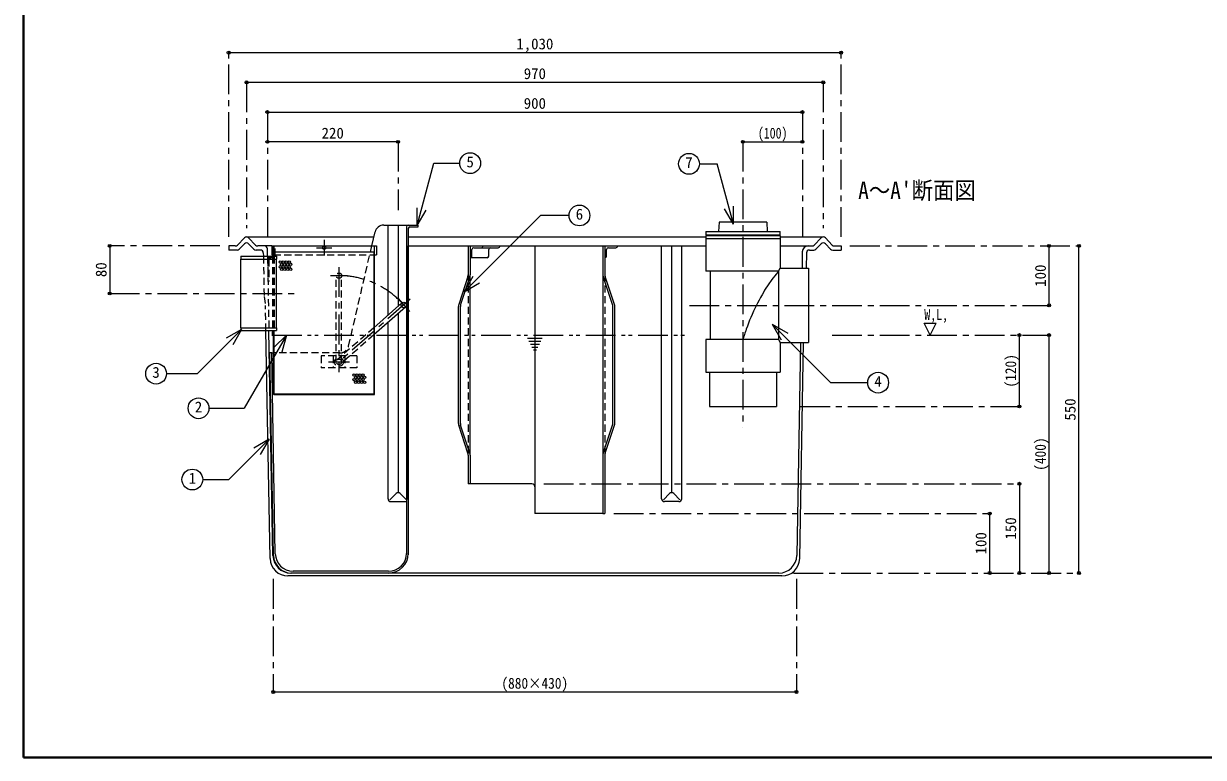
# Model space of a CAD drawing. Units: millimetres at full size, sheet at 1:10. Extents: x -2039 to 2011, y -1414 to 1396.
# Drawn here: x -2039 to -54, y -1414 to -181 of the extents above; entities that cross this region are included whole.
import ezdxf
from ezdxf.enums import TextEntityAlignment as Align

# ---------------------------------------------------------------- set-up
doc = ezdxf.new("R2010")
doc.units = ezdxf.units.MM
doc.header["$LTSCALE"] = 10
doc.header["$PDMODE"] = 32
doc.header["$PDSIZE"] = 5
for name, pattern in [('CHAIN1', [8, 5, -1, 1, -1]), ('DASHED1', [1.8, 1.2, -0.6]), ('DOUBLE_CHAIN1', [8.8, 5, -1, 0.6, -0.6, 0.6, -1])]:
    doc.linetypes.add(name, pattern=pattern)
doc.layers.add('0-0_ﾚｲﾔ1', color=4, linetype='Continuous', lineweight=9)
doc.styles.add('ＭＳ ゴシック', font='')
doc.styles.get('ＭＳ ゴシック').set_extended_font_data('MS Gothic')

msp = doc.modelspace()

# ---------------------------------------------------------------- linework, layer by layer
at = {"layer": '0-0_ﾚｲﾔ1', "color": 1, "lineweight": 40}
for p, q in [((-2038.77, -1414.45), (-2038.77, 1395.55)), ((2011.23, -1414.45), (-2038.77, -1414.45))]:
    msp.add_line(p, q, dxfattribs=at)
at = {"layer": '0-0_ﾚｲﾔ1'}
for p, q in [((-1693.77, -229.45), (-663.77, -229.45)), ((-693.77, -279.45), (-1663.77, -279.45)), ((-1628.77, -329.45), (-728.77, -329.45)), ((-1408.77, -379.45), (-1628.77, -379.45)), ((-828.77, -379.45), (-728.77, -379.45)), ((-1452.97, -554.45), (-1447.53, -531.05)), ((-1432.92, -519.45), (-1391.83, -519.45)), ((-1425.77, -671.01), (-1425.77, -519.45)), ((-1408.77, -519.45), (-1408.77, -656.09)), ((-1893.77, -554.45), (-1893.77, -634.45)), ((-1663.77, -539.45), (-1449.48, -539.45)), ((-1621.27, -554.45), (-1633.68, -554.45)), ((-1391.9, -539.45), (-891.27, -539.45)), ((-1391.9, -554.45), (-1290.92, -554.45)), ((-1391.77, -979.45), (-1391.77, -554.45)), ((-1178.77, -554.45), (-1178.77, -959.45)), ((-1039.36, -554.45), (-891.27, -554.45)), ((-965.77, -979.45), (-965.77, -554.45)), ((-948.77, -554.45), (-948.77, -969.45)), ((-931.77, -979.45), (-931.77, -554.45)), ((-766.27, -539.45), (-693.77, -539.45)), ((-766.27, -554.45), (-718.95, -554.45)), ((-313.77, -654.45), (-313.77, -554.45)), ((-263.77, -1104.45), (-263.77, -554.45)), ((-1408.77, -668.07), (-1408.77, -969.45)), ((-1425.77, -979.45), (-1425.77, -682.99)), ((-363.77, -824.45), (-363.77, -704.45)), ((-313.77, -1104.45), (-313.77, -704.45)), ((-1621.5, -734.45), (-1619.77, -734.45)), ((-1422.56, -981.26), (-1412.28, -970.89)), ((-1394.98, -981.26), (-1405.26, -970.89)), ((-962.56, -981.26), (-952.28, -970.89)), ((-934.98, -981.26), (-945.26, -970.89)), ((-363.77, -954.45), (-363.77, -1104.45)), ((-1420.77, -984.45), (-1396.77, -984.45)), ((-936.77, -984.45), (-960.77, -984.45)), ((-413.77, -1104.45), (-413.77, -1004.45)), ((-1618.77, -1304.45), (-738.77, -1304.45))]:
    msp.add_line(p, q, dxfattribs=at)
at = {"layer": '0-0_ﾚｲﾔ1', "linetype": 'CHAIN1'}
for p, q in [((-1693.77, -539.45), (-1693.77, -229.45)), ((-663.77, -539.45), (-663.77, -229.45)), ((-1663.77, -279.45), (-1663.77, -524.45)), ((-693.77, -279.45), (-693.77, -524.45)), ((-1628.77, -329.45), (-1628.77, -539.45)), ((-728.77, -329.45), (-728.77, -539.45)), ((-1408.77, -379.45), (-1408.77, -494.45)), ((-828.77, -379.45), (-828.77, -859.45)), ((-1708.77, -554.45), (-1893.77, -554.45)), ((-1533.27, -544.45), (-1533.27, -570.45)), ((-648.77, -554.45), (-263.77, -554.45)), ((-1546.27, -557.45), (-1520.27, -557.45)), ((-1508.3, -589.95), (-1508.3, -766.95)), ((-1522.8, -604.45), (-1493.8, -604.45)), ((-1893.77, -634.45), (-1578.14, -634.45)), ((-1388.43, -644.22), (-1508.3, -749.45)), ((-1408.89, -642.89), (-1389.76, -664.69)), ((-918.77, -654.45), (-313.77, -654.45)), ((-678.77, -704.45), (-313.77, -704.45)), ((-1525.8, -749.45), (-1490.8, -749.45)), ((-732.27, -824.45), (-363.77, -824.45)), ((-1163.77, -954.45), (-363.77, -954.45)), ((-1046.04, -1004.45), (-413.77, -1004.45)), ((-743.77, -1104.45), (-263.77, -1104.45)), ((-1618.77, -1114.45), (-1618.77, -1304.45)), ((-738.77, -1114.45), (-738.77, -1304.45))]:
    msp.add_line(p, q, dxfattribs=at)
at = {"layer": '0-0_ﾚｲﾔ1', "color": 7, "lineweight": 18}
for p, q in [((-902.06, -416.4), (-871.92, -416.4)), ((-844.72, -517.89), (-871.92, -416.4)), ((-1376.76, -520.21), (-1376.76, -490.21)), ((-1376.76, -520.21), (-1361.76, -494.23)), ((-844.72, -517.89), (-859.72, -491.91)), ((-844.72, -517.89), (-844.72, -487.89)), ((-1297.71, -631.39), (-1169.55, -503.23)), ((-1121.28, -503.23), (-1169.55, -503.23)), ((-1618.27, -554.45), (-1448.27, -554.45)), ((-1265.75, -554.45), (-1064.37, -554.45)), ((-1620.27, -571.95), (-1620.27, -569.45)), ((-1618.27, -564.45), (-1617.27, -564.45)), ((-1618.27, -571.95), (-1618.27, -569.45)), ((-1617.27, -564.45), (-1449.27, -564.45)), ((-1617.27, -571.95), (-1617.27, -564.45)), ((-1259.26, -574.45), (-1287.62, -574.45)), ((-1268.75, -557.45), (-1240.39, -557.45)), ((-1256.26, -571.45), (-1256.26, -560.45)), ((-1673.14, -691.95), (-1673.14, -576.95)), ((-1613.14, -691.95), (-1613.14, -576.95)), ((-1297.71, -631.39), (-1282.71, -605.41)), ((-1287.62, -906.05), (-1287.62, -602.84)), ((-1064.37, -602.83), (-1064.37, -906.07)), ((-1297.71, -631.39), (-1271.73, -616.39)), ((-1402.3, -650.41), (-1449.77, -692.08)), ((-1396.36, -657.17), (-1449.77, -704.06)), ((-779.45, -686.15), (-764.45, -712.13)), ((-779.45, -686.15), (-753.47, -701.15)), ((-523.77, -684.45), (-503.77, -684.45)), ((-513.77, -704.45), (-523.77, -684.45)), ((-513.77, -704.45), (-503.77, -684.45)), ((-1672.04, -694.75), (-1746.51, -769.22)), ((-1672.04, -694.75), (-1698.02, -709.75)), ((-1672.04, -694.75), (-1687.04, -720.73)), ((-1596.59, -704.27), (-1667.71, -827.45)), ((-1620.27, -696.95), (-1620.27, -698.95)), ((-1618.27, -698.95), (-1618.27, -696.95)), ((-1596.59, -704.27), (-1617.8, -725.49)), ((-1617.27, -700.95), (-1617.27, -696.95)), ((-1596.59, -704.27), (-1604.35, -733.25)), ((-1618.3, -1074.99), (-1624.5, -734.45)), ((-1621.5, -734.45), (-1624.5, -734.45)), ((-1615.36, -1071.99), (-1621.5, -734.45)), ((-1798.44, -769.22), (-1746.51, -769.22)), ((-1727.02, -827.45), (-1667.71, -827.45)), ((-1625.75, -879.43), (-1693.64, -947.32)), ((-1625.75, -879.43), (-1651.73, -894.43)), ((-1625.75, -879.43), (-1640.75, -905.41)), ((-1737.48, -947.32), (-1693.64, -947.32)), ((-1183.77, -954.45), (-1287.62, -954.45)), ((-1178.77, -959.45), (-1178.77, -1004.45)), ((-1064.37, -1004.45), (-1178.77, -1004.45)), ((-1424.83, -1101.45), (-1585.36, -1101.45))]:
    msp.add_line(p, q, dxfattribs=at)
at = {"layer": '0-0_ﾚｲﾔ1', "color": 5, "lineweight": 25}
for p, q in [((-868.77, -514.45), (-869.77, -530.45)), ((-788.77, -514.45), (-868.77, -514.45)), ((-788.77, -514.45), (-787.77, -530.45)), ((-1394.83, -522.45), (-1394.83, -1071.45)), ((-1391.9, -525.45), (-1391.9, -1073.61)), ((-1391.83, -519.45), (-1374.83, -519.45)), ((-1388.9, -522.45), (-1374.83, -522.45)), ((-1374.83, -522.45), (-1374.83, -519.45)), ((-891.27, -530.45), (-891.27, -535.95)), ((-891.27, -530.45), (-766.27, -530.45)), ((-766.27, -535.95), (-766.27, -530.45)), ((-1679.09, -552.95), (-1667.34, -540.95)), ((-1676.14, -559.95), (-1667.34, -550.96)), ((-1648.45, -552.95), (-1660.2, -540.95)), ((-1651.39, -559.95), (-1660.2, -550.96)), ((-1633.68, -554.45), (-1644.88, -554.45)), ((-1621.27, -554.45), (-1618.27, -554.45)), ((-1621.27, -554.45), (-1621.27, -569.45)), ((-1618.27, -569.45), (-1618.27, -554.45)), ((-1448.27, -554.45), (-1445.27, -554.45)), ((-1448.27, -803.45), (-1448.27, -554.45)), ((-1445.27, -554.45), (-1445.27, -569.45)), ((-1290.92, -554.45), (-1290.92, -602.84)), ((-1290.92, -554.45), (-1265.75, -554.45)), ((-1287.62, -554.45), (-1287.62, -602.84)), ((-1064.37, -554.45), (-1039.36, -554.45)), ((-1064.37, -554.45), (-1064.37, -602.83)), ((-1061.04, -554.45), (-1061.04, -602.83)), ((-891.27, -535.95), (-766.27, -535.95)), ((-891.27, -536.95), (-891.27, -596.95)), ((-891.27, -541.95), (-766.27, -541.95)), ((-718.95, -554.45), (-712.66, -554.45)), ((-709.09, -552.95), (-697.34, -540.95)), ((-706.14, -559.95), (-697.34, -550.96)), ((-678.45, -552.95), (-690.2, -540.95)), ((-681.39, -559.95), (-690.2, -550.96)), ((-674.88, -554.45), (-663.77, -554.45)), ((-663.77, -554.45), (-663.77, -561.45)), ((-1679.72, -561.45), (-1693.77, -561.45)), ((-1673.14, -571.95), (-1613.14, -571.95)), ((-1673.14, -571.95), (-1673.14, -576.95)), ((-1640.55, -561.45), (-1647.82, -561.45)), ((-1635.55, -566.36), (-1635.45, -571.95)), ((-1628.45, -571.95), (-1628.68, -559.36)), ((-1621.27, -569.45), (-1618.27, -569.45)), ((-1613.14, -571.95), (-1613.14, -576.95)), ((-1449.27, -564.45), (-1448.27, -564.45)), ((-1449.27, -802.95), (-1449.27, -564.45)), ((-1448.27, -569.45), (-1445.27, -569.45)), ((-1284.62, -571.45), (-1284.62, -560.45)), ((-1281.62, -557.45), (-1268.75, -557.45)), ((-1058.04, -571.45), (-1058.04, -560.45)), ((-1055.04, -557.45), (-1042.36, -557.45)), ((-728.95, -564.27), (-729.45, -591.95)), ((-721.98, -566.36), (-722.45, -591.95)), ((-716.99, -561.45), (-709.72, -561.45)), ((-677.82, -561.45), (-663.77, -561.45)), ((-1673.14, -576.95), (-1613.14, -576.95)), ((-718.77, -591.95), (-718.77, -716.95)), ((-1291.42, -605.97), (-1306.9, -652.92)), ((-1288.13, -605.97), (-1303.6, -652.92)), ((-1048.23, -652.91), (-1063.86, -605.99)), ((-1044.9, -652.91), (-1060.53, -605.99)), ((-768.77, -596.95), (-891.27, -596.95)), ((-883.77, -596.95), (-883.77, -711.95)), ((-768.77, -596.95), (-768.77, -711.95)), ((-1307.4, -852.84), (-1307.4, -656.05)), ((-1304.11, -852.84), (-1304.11, -656.05)), ((-1047.72, -852.83), (-1047.72, -656.07)), ((-1044.39, -852.83), (-1044.39, -656.07)), ((-1673.14, -691.95), (-1613.14, -691.95)), ((-1673.14, -691.95), (-1673.14, -696.95)), ((-1613.14, -691.95), (-1613.14, -696.95)), ((-1673.14, -696.95), (-1613.14, -696.95)), ((-1624.21, -1079.99), (-1631.18, -696.95)), ((-1619.3, -1074.99), (-1626.18, -696.95)), ((-1620.27, -703.95), (-1620.27, -698.95)), ((-1620.27, -698.95), (-1618.27, -698.95)), ((-1620.27, -703.95), (-1618.27, -703.95)), ((-1618.27, -803.45), (-1618.27, -698.95)), ((-1617.27, -700.95), (-1618.27, -700.95)), ((-1617.27, -802.95), (-1617.27, -700.95)), ((-891.27, -711.95), (-891.27, -766.95)), ((-768.77, -711.95), (-891.27, -711.95)), ((-768.77, -711.95), (-766.27, -716.95)), ((-766.27, -716.95), (-766.27, -766.95)), ((-766.27, -716.95), (-718.77, -716.95)), ((-731.72, -716.95), (-738.23, -1074.99)), ((-733.32, -1079.99), (-726.72, -716.95)), ((-891.27, -766.95), (-766.27, -766.95)), ((-772.27, -766.95), (-772.27, -824.45)), ((-1617.27, -804.45), (-1449.27, -804.45)), ((-1449.77, -803.45), (-1616.77, -803.45)), ((-1291.42, -902.92), (-1306.9, -855.97)), ((-1288.13, -902.92), (-1303.6, -855.97)), ((-1063.86, -902.91), (-1048.23, -855.99)), ((-1060.53, -902.91), (-1044.9, -855.99)), ((-1290.92, -906.05), (-1290.92, -954.45)), ((-1064.37, -906.07), (-1064.37, -1004.45)), ((-1061.04, -906.07), (-1061.04, -1004.45)), ((-1064.37, -1004.45), (-1061.04, -1004.45)), ((-763.32, -1109.45), (-1594.22, -1109.45)), ((-768.23, -1104.45), (-1589.31, -1104.45))]:
    msp.add_line(p, q, dxfattribs=at)
at = {"layer": '0-0_ﾚｲﾔ1', "linetype": 'DASHED1'}
for p, q in [((-1617.27, -564.45), (-1617.27, -554.45)), ((-1615.77, -570.84), (-1615.77, -554.45)), ((-1492.13, -722.85), (-1452.97, -554.45)), ((-1628.45, -571.95), (-1626.18, -696.95)), ((-1625.36, -573.91), (-1618.43, -572.3)), ((-1618.09, -573.76), (-1625.02, -575.37)), ((-1620.27, -571.95), (-1620.27, -696.95)), ((-1618.27, -569.45), (-1448.27, -569.45)), ((-1618.27, -571.95), (-1618.27, -696.95)), ((-1617.27, -571.95), (-1617.27, -696.95)), ((-1627.68, -576.83), (-1627.68, -614.45)), ((-1626.18, -576.83), (-1626.18, -614.45)), ((-1627.68, -614.45), (-1626.18, -614.45)), ((-1512.8, -749.45), (-1512.8, -604.45)), ((-1503.8, -749.45), (-1503.8, -604.45)), ((-1290.92, -602.84), (-1290.92, -906.05)), ((-1061.04, -602.83), (-1061.04, -906.07)), ((-1631.18, -696.95), (-1631.95, -654.45)), ((-1449.77, -692.08), (-1511.27, -746.07)), ((-1449.77, -704.06), (-1505.33, -752.83)), ((-1506.74, -734.45), (-1619.77, -734.45)), ((-1538.3, -739.45), (-1538.3, -759.45)), ((-1478.3, -739.45), (-1538.3, -739.45)), ((-1518.3, -739.45), (-1518.3, -759.45)), ((-1498.3, -739.45), (-1498.3, -759.45)), ((-1478.3, -739.45), (-1478.3, -759.45)), ((-1478.3, -759.45), (-1538.3, -759.45))]:
    msp.add_line(p, q, dxfattribs=at)
at = {"layer": '0-0_ﾚｲﾔ1', "linetype": 'DOUBLE_CHAIN1'}
for p, q in [((-1621.04, -704.45), (-918.77, -704.45)), ((-1191.27, -709.45), (-1166.27, -709.45)), ((-1188.77, -714.45), (-1168.77, -714.45)), ((-1186.27, -719.45), (-1171.27, -719.45)), ((-1183.77, -724.45), (-1173.77, -724.45)), ((-1181.27, -729.45), (-1176.27, -729.45))]:
    msp.add_line(p, q, dxfattribs=at)
at = {"layer": '0-0_ﾚｲﾔ1', "color": 7, "lineweight": 18}
for points in [[(-1376.76, -520.21), (-1348.67, -415.36), (-1305.15, -415.36)], [(-779.45, -686.15), (-681.24, -784.36), (-618.96, -784.36)]]:
    msp.add_lwpolyline(points, dxfattribs=at)
at = {"layer": '0-0_ﾚｲﾔ1', "color": 5, "lineweight": 25}
for points in [[(-1682.66, -554.45), (-1693.77, -554.45), (-1693.77, -561.45)], [(-891.27, -536.95), (-766.27, -536.95), (-766.27, -591.95)], [(-768.77, -596.95), (-766.27, -591.95), (-718.77, -591.95)], [(-885.27, -766.95), (-885.27, -824.45), (-772.27, -824.45)], [(-1287.62, -906.05), (-1287.62, -954.45), (-1290.92, -954.45)]]:
    msp.add_lwpolyline(points, dxfattribs=at)
at = {"layer": '0-0_ﾚｲﾔ1', "linetype": 'DASHED1'}
msp.add_lwpolyline([(-1635.45, -571.95), (-1634.23, -639.45), (-1631.95, -654.45)], dxfattribs=at)
at = {"layer": '0-0_ﾚｲﾔ1'}
msp.add_lwpolyline([(-768.77, -596.95), (-770.25, -598.73), (-772.79, -601.82), (-775.31, -604.92), (-777.79, -608.04), (-780.23, -611.2), (-782.61, -614.39), (-783.96, -616.27), (-785.38, -618.3), (-787.75, -621.85), (-790.04, -625.44), (-792.26, -629.09), (-794.43, -632.77), (-796.55, -636.48), (-797.75, -638.64), (-799.2, -641.28), (-801.66, -645.85), (-804.06, -650.45), (-806.4, -655.07), (-808.68, -659.73), (-810.9, -664.41), (-812.16, -667.15), (-813.41, -669.92), (-815.51, -674.73), (-817.54, -679.58), (-819.48, -684.45), (-821.35, -689.36), (-823.12, -694.3), (-824.11, -697.18), (-824.57, -698.56), (-825.35, -700.95), (-826.12, -703.35), (-826.87, -705.75), (-827.61, -708.15), (-828.34, -710.55), (-828.77, -711.95)], dxfattribs=at)
at = {"layer": '0-0_ﾚｲﾔ1', "color": 7, "lineweight": 18}
for centre in [(-1287.65, -415.36), (-919.56, -416.4), (-1103.78, -503.23), (-1815.94, -769.22), (-601.46, -784.36), (-1744.52, -827.45), (-1754.98, -947.32)]:
    msp.add_circle(centre, 17.5, dxfattribs=at)
at = {"layer": '0-0_ﾚｲﾔ1', "color": 5, "lineweight": 25}
for centre, radius in [((-1533.27, -557.45), 3), ((-1399.33, -653.79), 4.5)]:
    msp.add_circle(centre, radius, dxfattribs=at)
at = {"layer": '0-0_ﾚｲﾔ1'}
for centre in [(-1606.96, -581.65), (-1606.96, -589.65), (-1604.46, -585.65), (-1604.46, -593.65), (-1601.96, -581.65), (-1601.96, -589.65), (-1599.46, -585.65), (-1599.46, -593.65), (-1596.96, -581.65), (-1596.96, -589.65), (-1594.46, -585.65), (-1594.46, -593.65), (-1591.96, -581.65), (-1591.96, -589.65), (-1589.46, -585.65), (-1589.46, -593.65), (-1482.79, -771.61), (-1480.29, -775.61), (-1477.79, -771.61), (-1475.29, -775.61), (-1472.79, -771.61), (-1470.29, -775.61), (-1467.79, -771.61), (-1465.29, -775.61), (-1482.79, -779.61), (-1480.29, -783.61), (-1477.79, -779.61), (-1475.29, -783.61), (-1472.79, -779.61), (-1470.29, -783.61), (-1467.79, -779.61), (-1465.29, -783.61)]:
    msp.add_circle(centre, 2, dxfattribs=at)
at = {"layer": '0-0_ﾚｲﾔ1', "linetype": 'DASHED1'}
for centre, radius in [((-1508.3, -604.45), 4.5), ((-1508.3, -749.45), 7.5), ((-1508.3, -749.45), 4.5)]:
    msp.add_circle(centre, radius, dxfattribs=at)
at = {"layer": '0-0_ﾚｲﾔ1'}
for centre, radius, start, end in [((-1432.92, -534.45), 15, 90, 166.90811), ((-1408.77, -974.45), 5, 45.41268, 134.58732), ((-948.77, -974.45), 5, 45.41268, 134.58732), ((-1420.77, -979.45), 5, 180, 270), ((-1396.77, -979.45), 5, 270, 292.84006), ((-1396.77, -979.45), 5, 346.89253, 0), ((-960.77, -979.45), 5, 180, 270), ((-936.77, -979.45), 5, 270, 0)]:
    msp.add_arc(centre, radius, start, end, dxfattribs=at)
at = {"layer": '0-0_ﾚｲﾔ1', "color": 5, "lineweight": 25}
for centre, radius, start, end in [((-1391.83, -522.45), 3, 90, 180), ((-1388.9, -525.45), 3, 90, 180), ((-1682.66, -549.45), 5, 270, 315.6053), ((-1663.77, -544.45), 5, 44.3947, 135.6053), ((-1663.77, -554.45), 5, 44.3947, 135.6053), ((-1644.88, -549.45), 5, 224.3947, 270), ((-1633.68, -559.45), 5, 1.04163, 90), ((-1268.75, -554.45), 3, 270, 0), ((-1042.36, -554.45), 3, 270, 0), ((-718.95, -564.45), 10, 90, 178.95837), ((-712.66, -549.45), 5, 270, 315.6053), ((-693.77, -544.45), 5, 44.3947, 135.6053), ((-693.77, -554.45), 5, 44.3947, 135.6053), ((-674.88, -549.45), 5, 224.3947, 270), ((-1679.72, -556.45), 5, 270, 315.6053), ((-1647.82, -556.45), 5, 224.3947, 270), ((-1640.55, -566.45), 5, 1.04163, 90), ((-1287.62, -571.45), 3, 270, 0), ((-1281.62, -560.45), 3, 90, 180), ((-1061.04, -571.45), 3, 270, 0), ((-1055.04, -560.45), 3, 90, 180), ((-716.99, -566.45), 5, 90, 178.95837), ((-709.72, -556.45), 5, 270, 315.6053), ((-677.82, -556.45), 5, 224.3947, 270), ((-1300.92, -602.84), 10, 341.7545, 360), ((-1297.62, -602.84), 10, 341.7545, 0), ((-1054.37, -602.83), 10, 180, 198.41713), ((-1051.04, -602.83), 10, 180, 198.41713), ((-1297.4, -656.05), 10, 161.7545, 180), ((-1294.11, -656.05), 10, 161.7545, 180), ((-1057.72, -656.07), 10, 0, 18.41713), ((-1054.39, -656.07), 10, 0, 18.41713), ((-1617.27, -803.45), 1, 180, 270), ((-1616.77, -802.95), 0.5, 180, 270), ((-1449.77, -802.95), 0.5, 270, 0), ((-1449.27, -803.45), 1, 270, 0), ((-1297.4, -852.84), 10, 180, 198.2455), ((-1294.11, -852.84), 10, 180, 198.2455), ((-1057.72, -852.83), 10, 341.58287, 360), ((-1054.39, -852.83), 10, 341.58287, 0), ((-1300.92, -906.05), 10, 0, 18.2455), ((-1297.62, -906.05), 10, 0, 18.2455), ((-1054.37, -906.07), 10, 161.58287, 180), ((-1051.04, -906.07), 10, 161.58287, 180), ((-1594.22, -1079.45), 30, 181.04163, 270), ((-1589.31, -1074.45), 30, 181.04163, 270), ((-768.23, -1074.45), 30, 270, 358.95837), ((-763.32, -1079.45), 30, 270, 358.95837)]:
    msp.add_arc(centre, radius, start, end, dxfattribs=at)
at = {"layer": '0-0_ﾚｲﾔ1', "color": 7, "lineweight": 18}
for centre, radius, start, end in [((-1240.39, -554.45), 3, 270, 0), ((-1259.26, -571.45), 3, 270, 0), ((-1253.26, -560.45), 3, 90, 180), ((-1183.77, -959.45), 5, 0, 90), ((-1424.83, -1071.45), 30, 270, 0), ((-1424.83, -1071.45), 33, 270, 0), ((-1588.31, -1074.45), 30, 181.04163, 270), ((-1585.36, -1071.45), 30, 181.04163, 270)]:
    msp.add_arc(centre, radius, start, end, dxfattribs=at)
at = {"layer": '0-0_ﾚｲﾔ1', "linetype": 'DASHED1'}
for centre, radius, start, end in [((-1624.68, -576.83), 3, 103.07978, 180), ((-1624.68, -576.83), 1.5, 103.07978, 180), ((-1618.77, -570.84), 1.5, 283.07978, 360), ((-1618.77, -570.84), 3, 283.07978, 0), ((-1506.74, -719.45), 15, 270, 346.90811)]:
    msp.add_arc(centre, radius, start, end, dxfattribs=at)
at = {"layer": '0-0_ﾚｲﾔ1', "linetype": 'CHAIN1'}
msp.add_arc((-1508.3, -749.45), 145, 41.27778, 90, dxfattribs=at)
at = {"layer": '0-0_ﾚｲﾔ1', "color": 1}
for p in [(-1693.77, -229.45), (-663.77, -229.45), (-1663.77, -279.45), (-693.77, -279.45), (-1628.77, -329.45), (-728.77, -329.45), (-1628.77, -379.45), (-1408.77, -379.45), (-828.77, -379.45), (-728.77, -379.45), (-1893.77, -554.45), (-313.77, -554.45), (-263.77, -554.45), (-1893.77, -634.45), (-313.77, -654.45), (-363.77, -704.45), (-313.77, -704.45), (-363.77, -824.45), (-363.77, -954.45), (-413.77, -1004.45), (-413.77, -1104.45), (-363.77, -1104.45), (-313.77, -1104.45), (-263.77, -1104.45), (-1618.77, -1304.45), (-738.77, -1304.45)]:
    msp.add_point(p, dxfattribs=at)

# ---------------------------------------------------------------- texts
at = {"layer": '0-0_ﾚｲﾔ1', "color": 7, "style": 'ＭＳ ゴシック'}
for s, p in [('1,030', (-1210.02, -229.45)), ('970', (-1197.52, -279.45)), ('900', (-1197.52, -329.45)), ('220', (-1537.52, -379.45)), ('5', (-1293.9, -427.86)), ('7', (-925.81, -428.9)), ('6', (-1110.03, -515.73)), ('3', (-1822.19, -781.72)), ('4', (-607.71, -796.86)), ('2', (-1750.77, -839.95)), ('1', (-1761.23, -959.82))]:
    msp.add_text(s, height=18.33, dxfattribs=at).set_placement(p, align=Align.BOTTOM_LEFT)
for s, height, width, p in [('(100)', 18.33, 0.8, (-803.77, -379.45)), ("A～A'断面図", 29.33, 0.9, (-635.02, -484.45)), ('W,L,', 18.33, 0.8, (-523.77, -684.45)), ('(880×430)', 18.33, 0.9, (-1235.02, -1304.45))]:
    msp.add_text(s, height=height, dxfattribs=dict(at, width=width)).set_placement(p, align=Align.BOTTOM_LEFT)
for s, p in [('80', (-1893.77, -606.95)), ('100', (-313.77, -623.2)), ('550', (-263.77, -848.2)), ('150', (-363.77, -1048.2)), ('100', (-413.77, -1073.2))]:
    msp.add_text(s, height=18.33, rotation=90, dxfattribs=at).set_placement(p, align=Align.BOTTOM_LEFT)
at = {"layer": '0-0_ﾚｲﾔ1', "color": 7, "style": 'ＭＳ ゴシック', "width": 0.9}
for s, p in [('(120)', (-363.77, -792.57)), ('(400)', (-313.77, -932.57))]:
    msp.add_text(s, height=18.33, rotation=90, dxfattribs=at).set_placement(p, align=Align.BOTTOM_LEFT)

doc.saveas('drawing.dxf')
